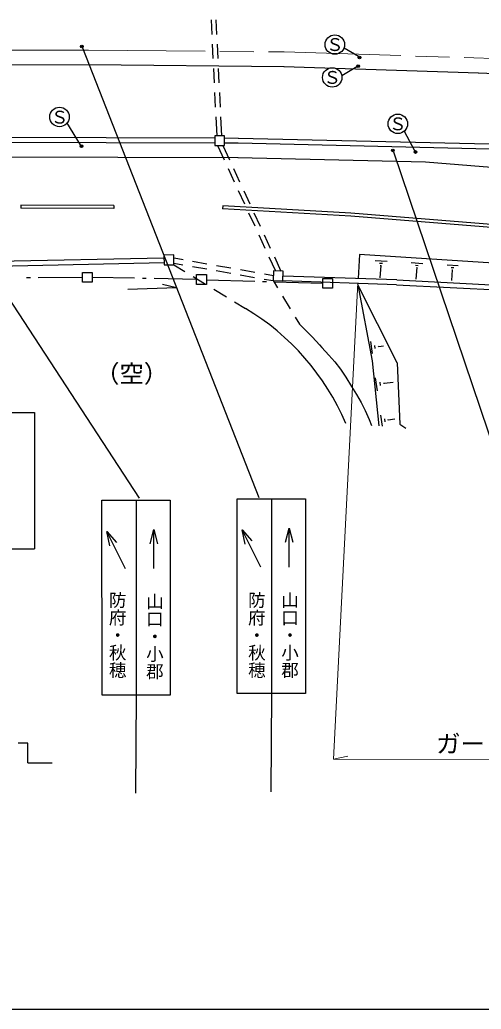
# Model space of a CAD drawing. Units: millimetres, scale not verified. Extents: x 40000 to 680000, y 20000 to 380000.
# Drawn here: x 279248 to 326692, y 205000 to 306710 of the extents above; entities that cross this region are included whole.
import ezdxf
from ezdxf.enums import TextEntityAlignment as Align

# ---------------------------------------------------------------- set-up
doc = ezdxf.new("R2010")
doc.units = ezdxf.units.MM
doc.header["$LTSCALE"] = 1000
doc.linetypes.add('CHAIN', pattern=[18.5, 12, -1.5, 3.5, -1.5])
for name, color, linetype, lineweight in [('M-BGD', 7, 'Continuous', 25), ('M-BMK', 2, 'CHAIN', 13), ('M-BMK-ROW', 30, 'Continuous', 25), ('M-STR-HTXT', 7, 'Continuous', 13), ('M-STR-STRC', 7, 'Continuous', 25), ('M-STR-STRD', 7, 'Continuous', 25), ('M-TTL-BAND', 7, 'Continuous', 25)]:
    doc.layers.add(name, color=color, linetype=linetype, lineweight=lineweight)
doc.styles.add('@ＭＳ ゴシック', font='')
doc.styles.add('ＭＳ ゴシック', font='')
doc.styles.get('@ＭＳ ゴシック').set_extended_font_data('@MS Gothic')
doc.styles.get('ＭＳ ゴシック').set_extended_font_data('MS Gothic')

msp = doc.modelspace()

# ---------------------------------------------------------------- linework, layer by layer
at = {"layer": 'M-BGD'}
for p, q in [((299017, 305212), (298944, 306710)), ((299518, 305212), (299445, 306710)), ((299139, 302715), (299066, 304213)), ((299640, 302715), (299567, 304213)), ((299261, 300218), (299188, 301716)), ((299762, 300218), (299689, 301716)), ((299383, 297721), (299310, 299219)), ((299884, 297721), (299811, 299219)), ((299528, 294774), (299432, 296722)), ((300028, 294774), (299933, 296722)), ((299287, 294023), (274569, 294106)), ((299287, 294524), (274579, 294607)), ((300289, 294774), (299287, 294774)), ((299287, 294774), (299287, 293772)), ((300289, 293773), (300289, 294774)), ((301711, 294514), (300289, 294524)), ((301711, 294013), (300289, 294023)), ((331156, 293340), (301711, 294013)), ((331166, 293841), (301721, 294514)), ((299287, 293772), (300289, 293773)), ((299578, 293773), (300248, 292324)), ((300129, 293773), (300804, 292314)), ((301701, 292511), (274570, 292604)), ((320961, 292066), (301671, 292511)), ((336616, 290808), (320961, 292066)), ((300669, 291417), (301299, 290056)), ((301224, 291407), (301854, 290046)), ((301719, 289148), (302349, 287787)), ((302275, 289138), (302905, 287777)), ((288903, 287620), (279349, 287638)), ((279349, 287638), (279349, 287337)), ((288903, 287320), (279349, 287337)), ((288903, 287620), (288903, 287320)), ((300110, 287593), (300090, 287293)), ((313281, 286525), (300090, 287293)), ((313301, 286826), (300110, 287593)), ((302769, 286880), (303400, 285519)), ((303325, 286870), (303955, 285509)), ((341074, 284600), (313301, 286826)), ((341044, 284309), (313281, 286525)), ((303820, 284611), (304450, 283250)), ((304376, 284601), (305006, 283240)), ((276436, 281888), (294073, 282243)), ((276446, 281387), (294083, 281743)), ((295074, 282534), (294073, 282514)), ((294073, 282514), (294093, 281512)), ((295094, 281533), (295074, 282534)), ((296032, 282032), (295114, 282194)), ((298494, 281597), (297017, 281858)), ((304870, 282342), (305541, 280894)), ((305426, 282333), (306101, 280875)), ((314183, 282579), (314024, 280105)), ((329477, 281592), (314183, 282579)), ((315776, 281979), (317008, 281899)), ((319492, 281749), (320684, 281670)), ((294093, 281512), (295094, 281533)), ((295084, 281693), (296007, 281530)), ((295094, 281533), (296219, 280847)), ((296992, 281357), (298469, 281096)), ((299454, 280923), (300931, 280663)), ((300956, 281163), (299479, 281424)), ((303418, 280729), (301941, 280990)), ((305330, 280894), (305300, 279893)), ((306332, 280865), (305330, 280894)), ((306302, 279863), (306332, 280865)), ((316217, 281699), (316527, 281679)), ((316357, 281448), (316277, 280196)), ((316317, 281448), (316397, 281448)), ((319922, 281479), (320223, 281459)), ((320063, 281229), (319983, 280047)), ((320023, 281239), (320093, 281229)), ((323177, 281510), (324319, 281440)), ((323588, 281260), (323879, 281240)), ((323718, 281019), (323649, 279908)), ((323678, 281019), (323748, 281020)), ((297073, 280326), (298354, 279545)), ((301916, 280489), (303393, 280229)), ((304378, 280055), (305300, 279893)), ((305320, 280394), (304403, 280555)), ((305300, 279893), (306302, 279863)), ((305300, 279893), (305745, 279154)), ((317990, 279466), (306302, 279863)), ((318010, 279966), (306312, 280364)), ((318020, 279966), (332743, 279219)), ((290368, 279027), (295375, 279189)), ((293913, 279529), (295375, 279189)), ((299208, 279025), (300488, 278244)), ((314004, 279474), (315478, 271643)), ((318062, 271463), (314004, 279474)), ((317990, 279466), (332723, 278718)), ((301342, 277723), (302467, 277038)), ((306261, 278297), (307035, 277012)), ((307551, 276156), (307996, 275417)), ((307996, 275417), (308657, 274766)), ((308657, 274766), (309338, 274085)), ((309338, 274085), (310060, 273304)), ((315498, 272404), (315328, 273626)), ((310060, 273304), (310310, 273024)), ((310310, 273024), (311021, 272243)), ((315798, 272905), (315758, 273215)), ((316149, 273075), (316139, 273155)), ((316149, 273115), (316660, 273186)), ((311021, 272243), (311632, 271532)), ((315478, 271643), (316151, 264953)), ((311632, 271532), (312213, 270801)), ((312213, 270801), (312765, 269960)), ((318062, 271463), (318324, 265154)), ((312765, 269960), (313356, 269028)), ((316030, 268568), (315839, 269890)), ((313356, 269028), (313867, 268177)), ((316350, 269119), (316310, 269450)), ((316721, 269340), (317642, 269460)), ((316731, 269300), (316721, 269380)), ((313867, 268177), (314338, 267366)), ((314338, 267366), (314759, 266535)), ((314759, 266535), (315159, 265634)), ((315159, 265634), (315420, 265013)), ((316532, 264923), (316371, 266065)), ((316812, 265394), (316772, 265674)), ((317142, 265544), (317132, 265624)), ((317142, 265584), (317803, 265674)), ((318324, 265154), (318945, 264733)), ((280085, 232333), (279083, 232333)), ((280085, 230330), (280085, 232333)), ((280085, 230330), (282589, 230331))]:
    msp.add_line(p, q, dxfattribs=at)
msp.add_arc((289473, 255291), 25329, 23.06991, 59.12972, dxfattribs=at)
at = {"layer": 'M-BMK'}
for p, q in [((286325, 303604), (266144, 303558)), ((286325, 303604), (306446, 303399)), ((306446, 303399), (331424, 302615))]:
    msp.add_line(p, q, dxfattribs=at)
at = {"layer": 'M-BMK-ROW'}
for p, q in [((285680, 279727), (285680, 280729)), ((285680, 280729), (286682, 280729)), ((286682, 280729), (286682, 279727)), ((280347, 280188), (279947, 280185)), ((285680, 280228), (281147, 280194)), ((286682, 279727), (285680, 279727)), ((291055, 280138), (286682, 280218)), ((292255, 280116), (291855, 280123)), ((297428, 280021), (293055, 280101)), ((297428, 279510), (297428, 280512)), ((297428, 280512), (298430, 280512)), ((298430, 280512), (298430, 279510)), ((298430, 279991), (303420, 279842)), ((304219, 279818), (304619, 279806)), ((305419, 279783), (310408, 279634)), ((310408, 279123), (310408, 280125)), ((310408, 280125), (311410, 280125)), ((311410, 280125), (311410, 279123)), ((298430, 279510), (297428, 279510)), ((311410, 279123), (310408, 279123))]:
    msp.add_line(p, q, dxfattribs=at)
at = {"layer": 'M-STR-HTXT'}
for p, q in [((314014, 279675), (311509, 230698)), ((311509, 230698), (312981, 231019)), ((311509, 230698), (375241, 230656))]:
    msp.add_line(p, q, dxfattribs=at)
at = {"layer": 'M-STR-STRC'}
for p, q in [((285594, 303924), (285664, 303994)), ((285684, 303814), (303844, 257588)), ((314068, 302920), (312615, 303791)), ((314158, 302800), (314228, 302880)), ((313908, 301869), (312366, 300947)), ((313998, 301909), (314068, 301979)), ((285506, 293839), (284073, 296162)), ((319869, 293247), (318807, 295220)), ((268040, 293443), (291515, 257545)), ((285556, 293669), (285627, 293749)), ((317576, 293247), (317646, 293317)), ((317666, 293136), (329764, 257335)), ((319909, 293077), (319979, 293147)), ((260736, 266340), (280766, 266345)), ((280766, 266345), (280770, 252324)), ((301611, 257477), (308622, 257479)), ((301616, 237447), (301611, 257477)), ((305116, 257478), (305122, 237448)), ((308622, 257479), (308627, 237449)), ((287700, 257323), (294710, 257325)), ((287705, 237293), (287700, 257323)), ((291205, 257324), (291210, 237294)), ((294710, 257325), (294716, 237295)), ((292638, 252848), (293029, 254300)), ((293030, 250294), (293029, 254300)), ((293029, 254300), (293420, 252848)), ((306560, 253002), (306940, 254454)), ((306941, 250448), (306940, 254454)), ((306940, 254454), (307331, 253002)), ((290115, 250273), (288201, 254119)), ((288502, 252646), (288201, 254119)), ((288201, 254119), (289193, 252987)), ((304026, 250427), (302112, 254273)), ((302413, 252800), (302112, 254273)), ((302112, 254273), (303104, 253141)), ((260740, 252308), (280770, 252314)), ((294716, 237295), (287705, 237293)), ((291210, 237294), (291153, 227218)), ((308627, 237449), (301616, 237447)), ((305122, 237448), (305074, 227362))]:
    msp.add_line(p, q, dxfattribs=at)
for centre, radius in [((311644, 304162), 1002), ((285624, 303954), 140), ((285624, 303954), 110), ((285624, 303954), 80.1), ((285624, 303954), 50.1), ((285624, 303954), 20), ((314038, 301939), 140), ((314188, 302840), 140), ((314188, 302840), 110), ((314188, 302840), 80.1), ((314188, 302840), 50.1), ((314188, 302840), 20), ((311374, 300786), 1002), ((314038, 301939), 110), ((314038, 301939), 80.1), ((314038, 301939), 50.1), ((314038, 301939), 20), ((283332, 296723), 1002), ((318116, 296011), 1002), ((285586, 293709), 140), ((285586, 293709), 110), ((285586, 293709), 80.1), ((285586, 293709), 50.1), ((285586, 293709), 20), ((317616, 293287), 140), ((317616, 293287), 110), ((317616, 293287), 80.1), ((317616, 293287), 50.1), ((317616, 293287), 20), ((319939, 293117), 140), ((319939, 293117), 110), ((319939, 293117), 80.1), ((319939, 293117), 50.1), ((319939, 293117), 20)]:
    msp.add_circle(centre, radius, dxfattribs=at)
at = {"layer": 'M-STR-STRD'}
for p, q in [((266515, 302086), (286325, 302102)), ((286315, 302102), (306436, 301897)), ((306406, 301897), (326407, 301271)), ((326377, 301271), (342903, 300455))]:
    msp.add_line(p, q, dxfattribs=at)
at = {"layer": 'M-TTL-BAND'}
msp.add_line((40000, 205000), (579000, 205000), dxfattribs=at)

# ---------------------------------------------------------------- texts
at = {"layer": 'M-BGD', "style": 'ＭＳ ゴシック'}
msp.add_text('（空）', height=1833, rotation=0.016, dxfattribs=at).set_placement((286999, 268862), align=Align.BOTTOM_LEFT)
at = {"layer": 'M-STR-HTXT', "style": 'ＭＳ ゴシック'}
msp.add_text('ガードパイプ', height=1833, rotation=0.016, dxfattribs=at).set_placement((322066, 230820), align=Align.BOTTOM_LEFT)
at = {"layer": 'M-STR-STRC', "style": 'ＭＳ ゴシック'}
for p in [(311644, 304162), (311374, 300786), (283341, 296702), (318116, 296011)]:
    msp.add_text('Ｓ', height=1320, rotation=0.016, dxfattribs=at).set_placement(p, align=Align.MIDDLE_CENTER)
at = {"layer": 'M-STR-STRC', "style": '@ＭＳ ゴシック'}
for s, p in [('防府・秋穂', (288235, 238965)), ('山口・小郡', (292061, 238826)), ('防府・秋穂', (302547, 238959)), ('山口・小郡', (305953, 238960))]:
    msp.add_text(s, height=1320, rotation=270.016, dxfattribs=at).set_placement(p, align=Align.BOTTOM_RIGHT)

doc.saveas('drawing.dxf')
